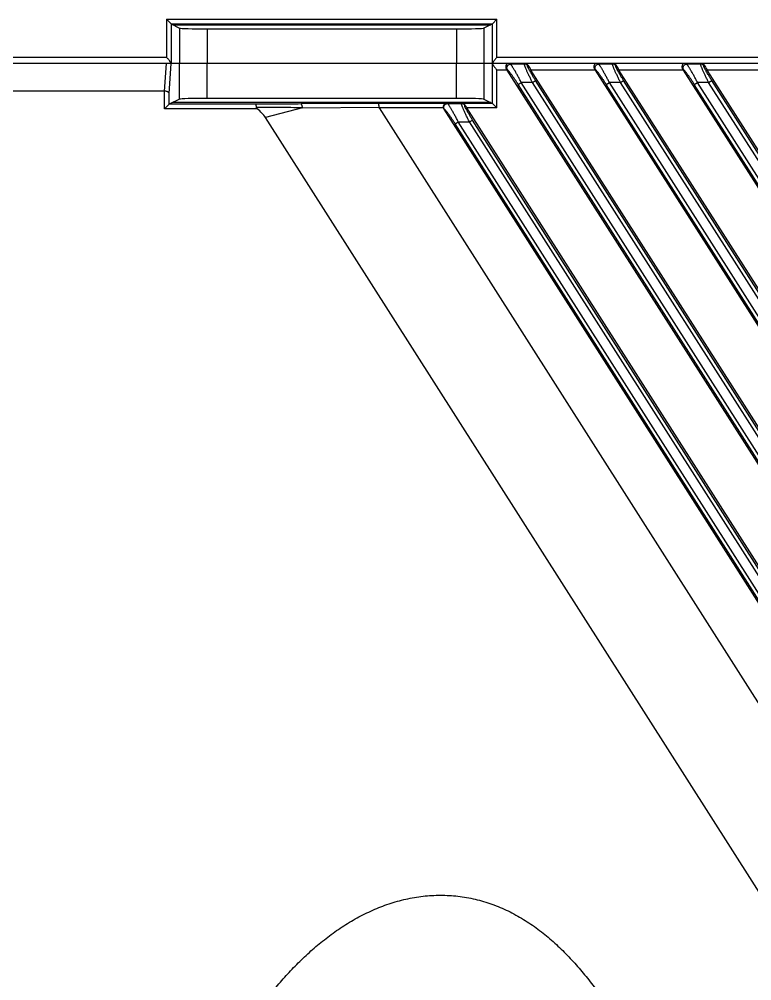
# Model space of a CAD drawing. Header units: millimetres. Extents: x 562 to 17351, y 2396 to 6995.
# Drawn here: x 14905.2 to 14985.1, y 4781.3 to 4886.1 of the extents above; entities that cross this region are included whole.
import ezdxf

# ---------------------------------------------------------------- set-up
doc = ezdxf.new("R2010")
doc.units = ezdxf.units.MM

# ---------------------------------------------------------------- blocks, each defined once
blk = doc.blocks.new('DTGCNV')
at = {"color": 7, "linetype": 'Continuous'}
for p, q in [((13316.62, 5010.2), (12716.62, 5010.2)), ((13098.88, 5007.2), (13099.09, 5010.2)), ((13099.39, 5006.95), (13099.62, 5010.2)), ((13100.53, 5006.33), (13100.53, 5010.2)), ((13103.53, 5006.4), (13103.53, 5010.2)), ((13130.71, 5006.4), (13130.71, 5010.2)), ((13133.71, 5010.2), (13133.71, 5006.33)), ((13134.63, 5005.86), (13134.63, 5010.16)), ((13135.13, 5005.36), (13135.13, 5009.5)), ((13136.22, 5009.5), (13135.13, 5009.5)), ((13136.27, 5009.53), (13136.16, 5009.59)), ((13136.22, 5009.5), (13315.88, 4727.48)), ((13136.6, 5010.14), (13136.5, 5010.2)), ((13138.13, 5010.14), (13136.6, 5010.14)), ((13138.13, 5010.14), (13138.16, 5010.2)), ((13138.51, 5010.03), (13138.46, 5009.95)), ((13145.82, 5009.5), (13138.83, 5009.5)), ((13315.92, 4731.52), (13138.83, 5009.5)), ((13145.87, 5009.53), (13145.76, 5009.59)), ((13145.82, 5009.5), (13315.88, 4742.55)), ((13146.21, 5010.14), (13146.1, 5010.2)), ((13147.73, 5010.14), (13146.21, 5010.14)), ((13147.73, 5010.14), (13147.76, 5010.2)), ((13148.11, 5010.03), (13148.07, 5009.95)), ((13155.43, 5009.5), (13148.43, 5009.5)), ((13315.92, 4746.59), (13148.43, 5009.5)), ((13155.48, 5009.53), (13155.37, 5009.59)), ((13155.43, 5009.5), (13315.88, 4757.63)), ((13155.81, 5010.14), (13155.71, 5010.2)), ((13157.34, 5010.14), (13155.81, 5010.14)), ((13157.34, 5010.14), (13157.37, 5010.2)), ((13157.72, 5010.03), (13157.67, 5009.95)), ((13165.03, 5009.5), (13158.03, 5009.5)), ((13311.78, 4768.16), (13158.03, 5009.5)), ((13138.99, 5008.15), (13139.33, 5008.36)), ((13314.9, 4732.76), (13139.33, 5008.36)), ((13148.6, 5008.15), (13148.93, 5008.36)), ((13314.9, 4747.84), (13148.93, 5008.36)), ((13158.2, 5008.15), (13158.54, 5008.36)), ((13314.9, 4762.91), (13158.54, 5008.36)), ((13137.44, 5007.93), (13137.77, 5008.15)), ((13314.23, 4730.42), (13137.44, 5007.93)), ((13138.99, 5008.15), (13137.77, 5008.15)), ((13314.57, 4730.63), (13137.77, 5008.15)), ((13314.57, 4732.55), (13138.99, 5008.15)), ((13147.04, 5007.93), (13147.38, 5008.15)), ((13314.23, 4745.49), (13147.04, 5007.93)), ((13148.6, 5008.15), (13147.38, 5008.15)), ((13314.57, 4745.71), (13147.38, 5008.15)), ((13314.57, 4747.62), (13148.6, 5008.15)), ((13156.64, 5007.93), (13156.98, 5008.15)), ((13314.23, 4760.57), (13156.64, 5007.93)), ((13158.2, 5008.15), (13156.98, 5008.15)), ((13314.57, 4760.78), (13156.98, 5008.15)), ((13314.57, 4762.7), (13158.2, 5008.15)), ((13098.88, 5007.2), (13079.85, 5007.2)), ((13098.89, 5005.26), (13098.89, 5007.2)), ((13099.39, 5005.76), (13099.39, 5006.95)), ((13100.53, 5006.33), (13099.39, 5005.76)), ((13130.71, 5006.4), (13103.53, 5006.4)), ((13133.71, 5006.33), (13134.63, 5005.86)), ((13099.39, 5005.76), (13098.89, 5005.26)), ((13109, 5005.26), (13098.89, 5005.26)), ((13108.82, 5005.76), (13099.39, 5005.76)), ((13134.46, 5005.95), (13099.78, 5005.95)), ((13113.92, 5005.39), (13109.91, 5004.31)), ((13122.17, 5005.86), (13113.78, 5005.8)), ((13113.92, 5005.39), (13122.24, 5005.45)), ((13129.61, 5005.86), (13122.17, 5005.86)), ((13129.27, 5005.36), (13122.27, 5005.36)), ((13122.27, 5005.36), (13314.22, 4704.06)), ((13129.4, 5005.22), (13129.33, 5005.24)), ((13129.33, 5005.24), (13315.88, 4712.4)), ((13129.61, 5005.86), (13129.73, 5005.84)), ((13129.73, 5005.84), (13131.28, 5005.84)), ((13131.28, 5005.84), (13131.37, 5005.86)), ((13134.63, 5005.86), (13131.37, 5005.86)), ((13131.67, 5005.67), (13131.61, 5005.65)), ((13135.13, 5005.36), (13131.86, 5005.36)), ((13315.92, 4716.44), (13131.86, 5005.36)), ((13135.13, 5005.36), (13134.63, 5005.86)), ((13298.05, 4708.98), (13109.91, 5004.31)), ((13130.58, 5003.62), (13130.91, 5003.84)), ((13314.23, 4715.34), (13130.58, 5003.62)), ((13130.91, 5003.84), (13132.13, 5003.84)), ((13314.57, 4715.56), (13130.91, 5003.84)), ((13132.13, 5003.84), (13132.47, 5004.05)), ((13314.57, 4717.47), (13132.13, 5003.84)), ((13314.9, 4717.69), (13132.47, 5004.05)), ((13099.1, 4677.53), (13135.13, 4677.53)), ((13099.1, 4677.53), (13099.6, 4677.03)), ((13099.1, 4677.53), (13099.1, 4673.4)), ((13134.63, 4677.03), (13135.13, 4677.53)), ((13135.13, 4673.4), (13135.13, 4677.53)), ((13099.6, 4677.03), (13134.63, 4677.03)), ((13099.6, 4677.03), (13100.53, 4676.57)), ((13099.6, 4677.03), (13099.6, 4672.73)), ((13099.78, 4676.94), (13134.46, 4676.94)), ((13100.53, 4676.57), (13100.53, 4672.7)), ((13103.53, 4676.49), (13130.71, 4676.49)), ((13103.53, 4676.49), (13103.53, 4672.7)), ((13130.71, 4676.49), (13130.71, 4672.7)), ((13134.63, 4677.03), (13133.71, 4676.57)), ((13133.71, 4676.57), (13133.71, 4672.7)), ((13134.63, 4672.73), (13134.63, 4677.03)), ((12970.76, 4673.4), (13099.1, 4673.4)), ((13135.13, 4673.4), (13179.14, 4673.4)), ((13316.62, 4672.7), (12717.12, 4672.7))]:
    blk.add_line(p, q, dxfattribs=at)
for centre, radius, start, end in [((13138.13, 5009.74), 0.402, 32.7568, 89.7432), ((13147.73, 5009.74), 0.402, 32.7568, 89.7432), ((13157.33, 5009.74), 0.402, 32.7568, 89.7432), ((13131.28, 5005.44), 0.399, 32.3207, 89.8089)]:
    blk.add_arc(centre, radius, start, end, dxfattribs=at)
for centre, major_axis, ratio, start_param, end_param in [((13134.62, 5009.5), (0, 0.7), 0.052408, -0.329, 0), ((13136.14, 5009.5), (-0.449, 0.699), 0.073624, -1.618026, -1.492115), ((13138.9, 5009.5), (-0.449, 0.699), 0.073624, 0.647746, 1.523567), ((13145.75, 5009.5), (-0.449, 0.699), 0.073624, -1.618026, -1.492115), ((13148.5, 5009.5), (-0.449, 0.699), 0.073624, 0.647746, 1.523567), ((13155.35, 5009.5), (-0.449, 0.699), 0.073624, -1.618026, -1.492115), ((13158.11, 5009.5), (-0.449, 0.699), 0.073624, 0.647746, 1.523567), ((13098.87, 5006.57), (0.044, 0.624), 0.799298, 0.034841, 0.055795), ((13103.53, 5006.32), (3, 0), 0.026186, 1.570796, 3.089233), ((13130.71, 5006.32), (3, 0), 0.026186, 0.05236, 1.570796), ((13099.39, 5005.26), (0, 0.5), 0.052408, 0.02618, 0.05236), ((13086.68, 4997.2), (-23.56, -6.35), 0.327795, -3.039123, -2.892178), ((13123.91, 5005.36), (1.66, -0.1), 0.294337, -3.113547, -2.930038), ((13129.67, 5005.45), (0.394, -0.086), 0.992492, -2.706869, -2.364001), ((13131.91, 5005.36), (-0.321, 0.499), 0.073624, 0.868345, 1.523567), ((13134.63, 5005.36), (0, 0.5), 0.052408, -0.05236, -0.02618), ((13099.6, 4677.53), (0, 0.5), 0.052408, -3.193953, -3.167773), ((13103.53, 4676.57), (3, 0), 0.026186, -3.089233, -1.570796), ((13130.71, 4676.57), (3, 0), 0.026186, -1.570796, -0.05236), ((13134.63, 4677.53), (0, 0.5), 0.052408, -3.115413, -3.089233), ((13099.61, 4673.4), (0, 0.7), 0.052408, -3.470593, -3.141593), ((13134.62, 4673.4), (0, 0.7), 0.052408, -3.141593, -2.812592)]:
    blk.add_ellipse(centre, major_axis=major_axis, ratio=ratio, start_param=start_param, end_param=end_param, dxfattribs=at)
for points, knots in [([(13134.63, 5010.16), (13134.63, 5010.16), (13134.64, 5010.15), (13134.64, 5010.14), (13134.65, 5010.12), (13134.66, 5010.1), (13134.67, 5010.08), (13134.7, 5010.04), (13134.72, 5010), (13134.76, 5009.95), (13134.82, 5009.87), (13134.89, 5009.78), (13134.97, 5009.69), (13135.05, 5009.59), (13135.11, 5009.53), (13135.13, 5009.5)], [0, 0, 0, 0, 0.013463, 0.028958, 0.046471, 0.065932, 0.110248, 0.160922, 0.216933, 0.277361, 0.408429, 0.549248, 0.696374, 0.84732, 1, 1, 1, 1]), ([(13136.17, 5010.2), (13136.17, 5010.2), (13136.18, 5010.2), (13136.18, 5010.2), (13136.19, 5010.19), (13136.19, 5010.19), (13136.19, 5010.19), (13136.19, 5010.19), (13136.19, 5010.18), (13136.19, 5010.18), (13136.19, 5010.17), (13136.18, 5010.16), (13136.18, 5010.15), (13136.17, 5010.14), (13136.16, 5010.13), (13136.15, 5010.11), (13136.14, 5010.09), (13136.13, 5010.06), (13136.11, 5010.02), (13136.1, 5009.98), (13136.09, 5009.93), (13136.08, 5009.87), (13136.08, 5009.82), (13136.09, 5009.76), (13136.11, 5009.7), (13136.13, 5009.64), (13136.15, 5009.6), (13136.16, 5009.59)], [0, 0, 0, 0, 0.012577, 0.017811, 0.022415, 0.026524, 0.030371, 0.038422, 0.043171, 0.048577, 0.06156, 0.077442, 0.095999, 0.116978, 0.140127, 0.165209, 0.192065, 0.250601, 0.315018, 0.384942, 0.460136, 0.540384, 0.625394, 0.714676, 0.807485, 0.902935, 1, 1, 1, 1]), ([(13136.27, 5009.53), (13136.25, 5009.56), (13136.22, 5009.62), (13136.21, 5009.73), (13136.22, 5009.83), (13136.26, 5009.93), (13136.32, 5010.02), (13136.4, 5010.08), (13136.5, 5010.13), (13136.57, 5010.14), (13136.6, 5010.14)], [0, 0, 0, 0, 0.124309, 0.249137, 0.374435, 0.5, 0.625565, 0.750863, 0.875691, 1, 1, 1, 1]), ([(13137.44, 5007.93), (13137.38, 5008.03), (13137.26, 5008.21), (13137.08, 5008.48), (13136.93, 5008.69), (13136.82, 5008.86), (13136.74, 5008.97), (13136.66, 5009.08), (13136.58, 5009.17), (13136.51, 5009.26), (13136.45, 5009.34), (13136.4, 5009.4), (13136.37, 5009.44), (13136.34, 5009.46), (13136.32, 5009.49), (13136.3, 5009.5), (13136.28, 5009.52), (13136.27, 5009.52), (13136.27, 5009.53)], [0, 0, 0, 0, 0.1676, 0.331584, 0.488296, 0.562693, 0.633727, 0.700799, 0.763258, 0.8204, 0.871473, 0.915693, 0.93499, 0.952285, 0.967494, 0.980544, 0.991384, 1, 1, 1, 1]), ([(13137.77, 5008.15), (13137.71, 5008.26), (13137.59, 5008.5), (13137.41, 5008.84), (13137.26, 5009.11), (13137.14, 5009.32), (13137.06, 5009.46), (13136.98, 5009.59), (13136.91, 5009.71), (13136.84, 5009.82), (13136.78, 5009.92), (13136.73, 5009.99), (13136.7, 5010.03), (13136.68, 5010.06), (13136.65, 5010.09), (13136.64, 5010.11), (13136.62, 5010.13), (13136.61, 5010.13), (13136.6, 5010.14)], [0, 0, 0, 0, 0.172457, 0.340604, 0.500133, 0.575264, 0.646516, 0.713267, 0.77487, 0.830657, 0.879953, 0.922093, 0.940283, 0.956456, 0.970552, 0.982522, 0.992336, 1, 1, 1, 1]), ([(13138.99, 5008.15), (13138.93, 5008.26), (13138.82, 5008.49), (13138.68, 5008.78), (13138.57, 5009), (13138.5, 5009.16), (13138.43, 5009.31), (13138.37, 5009.45), (13138.31, 5009.59), (13138.26, 5009.71), (13138.21, 5009.82), (13138.18, 5009.92), (13138.15, 5009.99), (13138.14, 5010.04), (13138.13, 5010.06), (13138.13, 5010.09), (13138.13, 5010.11), (13138.13, 5010.12), (13138.13, 5010.13), (13138.13, 5010.14), (13138.13, 5010.14)], [0, 0, 0, 0, 0.17863, 0.352747, 0.436605, 0.51745, 0.594578, 0.667244, 0.734677, 0.796087, 0.850691, 0.897742, 0.936571, 0.952732, 0.966652, 0.978305, 0.98769, 0.994858, 0.997662, 1, 1, 1, 1]), ([(13138.51, 5010.03), (13138.5, 5010.05), (13138.49, 5010.07), (13138.47, 5010.1), (13138.45, 5010.13), (13138.44, 5010.14), (13138.43, 5010.15), (13138.42, 5010.16), (13138.41, 5010.17), (13138.41, 5010.18), (13138.4, 5010.18), (13138.4, 5010.19), (13138.4, 5010.19), (13138.4, 5010.19), (13138.4, 5010.2), (13138.4, 5010.2), (13138.4, 5010.2), (13138.41, 5010.2), (13138.41, 5010.2)], [0, 0, 0, 0, 0.204317, 0.392896, 0.563403, 0.640806, 0.712092, 0.776327, 0.832529, 0.879525, 0.916233, 0.930591, 0.942394, 0.959733, 0.967501, 0.976309, 0.987004, 1, 1, 1, 1]), ([(13139.33, 5008.36), (13139.27, 5008.45), (13139.16, 5008.63), (13139, 5008.89), (13138.87, 5009.11), (13138.78, 5009.27), (13138.71, 5009.39), (13138.65, 5009.5), (13138.6, 5009.6), (13138.55, 5009.69), (13138.52, 5009.76), (13138.5, 5009.81), (13138.49, 5009.84), (13138.48, 5009.87), (13138.47, 5009.89), (13138.46, 5009.91), (13138.46, 5009.93), (13138.46, 5009.94), (13138.46, 5009.95), (13138.46, 5009.95), (13138.46, 5009.95)], [0, 0, 0, 0, 0.175673, 0.347519, 0.511196, 0.588381, 0.661487, 0.7297, 0.792145, 0.847915, 0.896102, 0.917087, 0.935869, 0.952372, 0.966531, 0.978313, 0.987727, 0.991571, 0.994868, 1, 1, 1, 1]), ([(13145.78, 5010.2), (13145.78, 5010.2), (13145.78, 5010.2), (13145.79, 5010.2), (13145.79, 5010.19), (13145.79, 5010.19), (13145.79, 5010.19), (13145.8, 5010.19), (13145.79, 5010.18), (13145.79, 5010.18), (13145.79, 5010.17), (13145.79, 5010.16), (13145.78, 5010.15), (13145.77, 5010.14), (13145.77, 5010.13), (13145.76, 5010.11), (13145.75, 5010.09), (13145.73, 5010.06), (13145.72, 5010.02), (13145.7, 5009.98), (13145.69, 5009.93), (13145.69, 5009.87), (13145.69, 5009.82), (13145.7, 5009.76), (13145.71, 5009.7), (13145.73, 5009.64), (13145.75, 5009.6), (13145.76, 5009.59)], [0, 0, 0, 0, 0.012577, 0.017811, 0.022415, 0.026524, 0.030371, 0.038422, 0.043171, 0.048577, 0.06156, 0.077442, 0.095999, 0.116978, 0.140127, 0.165209, 0.192065, 0.250601, 0.315018, 0.384942, 0.460136, 0.540384, 0.625394, 0.714676, 0.807485, 0.902935, 1, 1, 1, 1]), ([(13145.87, 5009.53), (13145.85, 5009.56), (13145.83, 5009.62), (13145.81, 5009.73), (13145.82, 5009.83), (13145.86, 5009.93), (13145.92, 5010.02), (13146.01, 5010.08), (13146.1, 5010.13), (13146.17, 5010.14), (13146.21, 5010.14)], [0, 0, 0, 0, 0.124309, 0.249137, 0.374435, 0.5, 0.625565, 0.750863, 0.875691, 1, 1, 1, 1]), ([(13147.04, 5007.93), (13146.98, 5008.03), (13146.86, 5008.21), (13146.68, 5008.48), (13146.54, 5008.69), (13146.42, 5008.86), (13146.34, 5008.97), (13146.26, 5009.08), (13146.19, 5009.17), (13146.12, 5009.26), (13146.05, 5009.34), (13146.01, 5009.4), (13145.97, 5009.44), (13145.95, 5009.46), (13145.92, 5009.49), (13145.91, 5009.5), (13145.89, 5009.52), (13145.88, 5009.52), (13145.87, 5009.53)], [0, 0, 0, 0, 0.1676, 0.331584, 0.488296, 0.562693, 0.633727, 0.700799, 0.763258, 0.8204, 0.871473, 0.915693, 0.93499, 0.952285, 0.967494, 0.980544, 0.991384, 1, 1, 1, 1]), ([(13147.38, 5008.15), (13147.32, 5008.26), (13147.19, 5008.5), (13147.01, 5008.84), (13146.86, 5009.11), (13146.75, 5009.32), (13146.67, 5009.46), (13146.59, 5009.59), (13146.51, 5009.71), (13146.45, 5009.82), (13146.38, 5009.92), (13146.34, 5009.99), (13146.3, 5010.03), (13146.28, 5010.06), (13146.26, 5010.09), (13146.24, 5010.11), (13146.22, 5010.13), (13146.21, 5010.13), (13146.21, 5010.14)], [0, 0, 0, 0, 0.172457, 0.340604, 0.500133, 0.575264, 0.646516, 0.713267, 0.77487, 0.830657, 0.879953, 0.922093, 0.940283, 0.956456, 0.970552, 0.982522, 0.992336, 1, 1, 1, 1]), ([(13148.6, 5008.15), (13148.54, 5008.26), (13148.42, 5008.49), (13148.28, 5008.78), (13148.18, 5009), (13148.1, 5009.16), (13148.03, 5009.31), (13147.97, 5009.45), (13147.91, 5009.59), (13147.86, 5009.71), (13147.82, 5009.82), (13147.78, 5009.92), (13147.76, 5009.99), (13147.74, 5010.04), (13147.74, 5010.06), (13147.73, 5010.09), (13147.73, 5010.11), (13147.73, 5010.12), (13147.73, 5010.13), (13147.73, 5010.14), (13147.73, 5010.14)], [0, 0, 0, 0, 0.17863, 0.352747, 0.436605, 0.51745, 0.594578, 0.667244, 0.734677, 0.796087, 0.850691, 0.897742, 0.936571, 0.952732, 0.966652, 0.978305, 0.98769, 0.994858, 0.997662, 1, 1, 1, 1]), ([(13148.11, 5010.03), (13148.11, 5010.05), (13148.09, 5010.07), (13148.07, 5010.1), (13148.05, 5010.13), (13148.04, 5010.14), (13148.03, 5010.15), (13148.02, 5010.16), (13148.02, 5010.17), (13148.01, 5010.18), (13148.01, 5010.18), (13148, 5010.19), (13148, 5010.19), (13148, 5010.19), (13148, 5010.2), (13148.01, 5010.2), (13148.01, 5010.2), (13148.01, 5010.2), (13148.01, 5010.2)], [0, 0, 0, 0, 0.204317, 0.392896, 0.563403, 0.640806, 0.712092, 0.776327, 0.832529, 0.879525, 0.916233, 0.930591, 0.942394, 0.959733, 0.967501, 0.976309, 0.987004, 1, 1, 1, 1]), ([(13148.93, 5008.36), (13148.88, 5008.45), (13148.76, 5008.63), (13148.6, 5008.89), (13148.47, 5009.11), (13148.38, 5009.27), (13148.31, 5009.39), (13148.26, 5009.5), (13148.2, 5009.6), (13148.16, 5009.69), (13148.13, 5009.76), (13148.11, 5009.81), (13148.09, 5009.84), (13148.08, 5009.87), (13148.07, 5009.89), (13148.07, 5009.91), (13148.07, 5009.93), (13148.07, 5009.94), (13148.07, 5009.95), (13148.07, 5009.95), (13148.07, 5009.95)], [0, 0, 0, 0, 0.175673, 0.347519, 0.511196, 0.588381, 0.661487, 0.7297, 0.792145, 0.847915, 0.896102, 0.917087, 0.935869, 0.952372, 0.966531, 0.978313, 0.987727, 0.991571, 0.994868, 1, 1, 1, 1]), ([(13155.38, 5010.2), (13155.38, 5010.2), (13155.39, 5010.2), (13155.39, 5010.2), (13155.39, 5010.19), (13155.4, 5010.19), (13155.4, 5010.19), (13155.4, 5010.19), (13155.4, 5010.18), (13155.4, 5010.18), (13155.4, 5010.17), (13155.39, 5010.16), (13155.38, 5010.15), (13155.38, 5010.14), (13155.37, 5010.13), (13155.36, 5010.11), (13155.35, 5010.09), (13155.34, 5010.06), (13155.32, 5010.02), (13155.31, 5009.98), (13155.3, 5009.93), (13155.29, 5009.87), (13155.29, 5009.82), (13155.3, 5009.76), (13155.31, 5009.7), (13155.34, 5009.64), (13155.36, 5009.6), (13155.37, 5009.59)], [0, 0, 0, 0, 0.012577, 0.017811, 0.022415, 0.026524, 0.030371, 0.038422, 0.043171, 0.048577, 0.06156, 0.077442, 0.095999, 0.116978, 0.140127, 0.165209, 0.192065, 0.250601, 0.315018, 0.384942, 0.460136, 0.540384, 0.625394, 0.714676, 0.807485, 0.902935, 1, 1, 1, 1]), ([(13155.48, 5009.53), (13155.46, 5009.56), (13155.43, 5009.62), (13155.41, 5009.73), (13155.43, 5009.83), (13155.46, 5009.93), (13155.53, 5010.02), (13155.61, 5010.08), (13155.71, 5010.13), (13155.78, 5010.14), (13155.81, 5010.14)], [0, 0, 0, 0, 0.124309, 0.249137, 0.374435, 0.5, 0.625565, 0.750863, 0.875691, 1, 1, 1, 1]), ([(13156.64, 5007.93), (13156.58, 5008.03), (13156.47, 5008.21), (13156.29, 5008.48), (13156.14, 5008.69), (13156.03, 5008.86), (13155.94, 5008.97), (13155.86, 5009.08), (13155.79, 5009.17), (13155.72, 5009.26), (13155.66, 5009.34), (13155.61, 5009.4), (13155.57, 5009.44), (13155.55, 5009.46), (13155.53, 5009.49), (13155.51, 5009.5), (13155.49, 5009.52), (13155.48, 5009.52), (13155.48, 5009.53)], [0, 0, 0, 0, 0.1676, 0.331584, 0.488296, 0.562693, 0.633727, 0.700799, 0.763258, 0.8204, 0.871473, 0.915693, 0.93499, 0.952285, 0.967494, 0.980544, 0.991384, 1, 1, 1, 1]), ([(13156.98, 5008.15), (13156.92, 5008.26), (13156.8, 5008.5), (13156.62, 5008.84), (13156.47, 5009.11), (13156.35, 5009.32), (13156.27, 5009.46), (13156.19, 5009.59), (13156.12, 5009.71), (13156.05, 5009.82), (13155.99, 5009.92), (13155.94, 5009.99), (13155.91, 5010.03), (13155.88, 5010.06), (13155.86, 5010.09), (13155.84, 5010.11), (13155.83, 5010.13), (13155.82, 5010.13), (13155.81, 5010.14)], [0, 0, 0, 0, 0.172457, 0.340604, 0.500133, 0.575264, 0.646516, 0.713267, 0.77487, 0.830657, 0.879953, 0.922093, 0.940283, 0.956456, 0.970552, 0.982522, 0.992336, 1, 1, 1, 1]), ([(13158.2, 5008.15), (13158.14, 5008.26), (13158.03, 5008.49), (13157.89, 5008.78), (13157.78, 5009), (13157.71, 5009.16), (13157.64, 5009.31), (13157.57, 5009.45), (13157.52, 5009.59), (13157.47, 5009.71), (13157.42, 5009.82), (13157.39, 5009.92), (13157.36, 5009.99), (13157.35, 5010.04), (13157.34, 5010.06), (13157.34, 5010.09), (13157.33, 5010.11), (13157.33, 5010.12), (13157.33, 5010.13), (13157.34, 5010.14), (13157.34, 5010.14)], [0, 0, 0, 0, 0.17863, 0.352747, 0.436605, 0.51745, 0.594578, 0.667244, 0.734677, 0.796087, 0.850691, 0.897742, 0.936571, 0.952732, 0.966652, 0.978305, 0.98769, 0.994858, 0.997662, 1, 1, 1, 1]), ([(13157.72, 5010.03), (13157.71, 5010.05), (13157.7, 5010.07), (13157.68, 5010.1), (13157.66, 5010.13), (13157.64, 5010.14), (13157.64, 5010.15), (13157.63, 5010.16), (13157.62, 5010.17), (13157.61, 5010.18), (13157.61, 5010.18), (13157.61, 5010.19), (13157.61, 5010.19), (13157.61, 5010.19), (13157.61, 5010.2), (13157.61, 5010.2), (13157.61, 5010.2), (13157.61, 5010.2), (13157.61, 5010.2)], [0, 0, 0, 0, 0.204316, 0.392897, 0.563407, 0.640809, 0.712098, 0.776334, 0.832531, 0.879528, 0.916238, 0.930594, 0.942393, 0.959731, 0.967497, 0.976306, 0.987002, 1, 1, 1, 1]), ([(13158.54, 5008.36), (13158.48, 5008.45), (13158.37, 5008.63), (13158.21, 5008.89), (13158.08, 5009.11), (13157.98, 5009.27), (13157.92, 5009.39), (13157.86, 5009.5), (13157.81, 5009.6), (13157.76, 5009.69), (13157.73, 5009.76), (13157.71, 5009.81), (13157.7, 5009.84), (13157.69, 5009.87), (13157.68, 5009.89), (13157.67, 5009.91), (13157.67, 5009.93), (13157.67, 5009.94), (13157.67, 5009.95), (13157.67, 5009.95), (13157.67, 5009.95)], [0, 0, 0, 0, 0.175673, 0.347519, 0.511196, 0.588381, 0.661487, 0.7297, 0.792145, 0.847915, 0.896102, 0.917087, 0.935869, 0.952372, 0.966531, 0.978313, 0.987727, 0.991571, 0.994868, 1, 1, 1, 1]), ([(13099.39, 5006.95), (13099.39, 5006.95), (13099.39, 5006.97), (13099.38, 5006.99), (13099.37, 5007.02), (13099.35, 5007.05), (13099.31, 5007.08), (13099.25, 5007.12), (13099.17, 5007.15), (13099.09, 5007.17), (13098.99, 5007.19), (13098.93, 5007.2), (13098.89, 5007.2)], [0, 0, 0, 0, 0.038468, 0.078574, 0.121071, 0.166595, 0.268413, 0.386471, 0.521096, 0.670798, 0.832163, 1, 1, 1, 1]), ([(13113.78, 5005.8), (13113.37, 5005.79), (13111.71, 5005.78), (13110.06, 5005.77), (13108.82, 5005.76)], [0, 0, 0, 0, 0.248822, 1, 1, 1, 1]), ([(13108.82, 5005.76), (13108.82, 5005.76), (13108.82, 5005.76), (13108.82, 5005.75), (13108.83, 5005.75), (13108.83, 5005.74), (13108.84, 5005.73), (13108.84, 5005.72), (13108.84, 5005.7), (13108.85, 5005.68), (13108.85, 5005.66), (13108.86, 5005.61), (13108.87, 5005.56), (13108.87, 5005.5), (13108.88, 5005.45), (13108.88, 5005.43)], [0, 0, 0, 0, 0.015683, 0.025263, 0.036303, 0.06326, 0.09717, 0.138213, 0.186375, 0.241514, 0.303428, 0.446408, 0.612537, 0.798411, 1, 1, 1, 1]), ([(13113.92, 5005.39), (13113.5, 5005.39), (13111.82, 5005.4), (13110.14, 5005.42), (13108.88, 5005.43)], [0, 0, 0, 0, 0.248754, 1, 1, 1, 1]), ([(13108.88, 5005.43), (13108.88, 5005.42), (13108.88, 5005.4), (13108.89, 5005.38), (13108.9, 5005.36), (13108.92, 5005.33), (13108.96, 5005.29), (13108.99, 5005.27), (13109, 5005.26)], [0, 0, 0, 0, 0.120488, 0.243385, 0.367992, 0.493671, 0.746434, 1, 1, 1, 1]), ([(13113.92, 5005.39), (13113.92, 5005.41), (13113.92, 5005.47), (13113.9, 5005.54), (13113.89, 5005.61), (13113.87, 5005.67), (13113.86, 5005.7), (13113.85, 5005.72), (13113.84, 5005.74), (13113.83, 5005.76), (13113.82, 5005.78), (13113.8, 5005.79), (13113.79, 5005.79), (13113.78, 5005.79), (13113.78, 5005.8)], [0, 0, 0, 0, 0.181895, 0.353814, 0.511354, 0.650824, 0.712868, 0.769421, 0.820355, 0.865671, 0.905581, 0.940591, 0.971598, 1, 1, 1, 1]), ([(13122.17, 5005.86), (13122.17, 5005.86), (13122.18, 5005.86), (13122.18, 5005.86), (13122.18, 5005.85), (13122.19, 5005.84), (13122.2, 5005.83), (13122.2, 5005.81), (13122.21, 5005.79), (13122.21, 5005.77), (13122.22, 5005.73), (13122.23, 5005.68), (13122.24, 5005.61), (13122.24, 5005.54), (13122.24, 5005.48), (13122.24, 5005.45)], [0, 0, 0, 0, 0.016551, 0.026538, 0.037992, 0.065827, 0.100718, 0.142844, 0.192139, 0.248419, 0.311386, 0.455854, 0.62189, 0.804989, 1, 1, 1, 1]), ([(13129.61, 5005.86), (13129.58, 5005.86), (13129.54, 5005.86), (13129.47, 5005.83), (13129.41, 5005.79), (13129.36, 5005.74), (13129.33, 5005.7), (13129.3, 5005.65), (13129.27, 5005.57), (13129.26, 5005.47), (13129.27, 5005.4), (13129.27, 5005.36)], [0, 0, 0, 0, 0.098793, 0.200838, 0.308654, 0.424788, 0.486837, 0.551839, 0.69107, 0.841979, 1, 1, 1, 1]), ([(13129.4, 5005.22), (13129.38, 5005.25), (13129.35, 5005.32), (13129.33, 5005.42), (13129.34, 5005.53), (13129.38, 5005.63), (13129.44, 5005.72), (13129.53, 5005.78), (13129.63, 5005.83), (13129.7, 5005.84), (13129.73, 5005.84)], [0, 0, 0, 0, 0.124979, 0.250157, 0.375457, 0.500747, 0.625901, 0.750834, 0.875512, 1, 1, 1, 1]), ([(13130.58, 5003.62), (13130.52, 5003.72), (13130.39, 5003.91), (13130.21, 5004.19), (13130.06, 5004.41), (13129.94, 5004.58), (13129.85, 5004.69), (13129.77, 5004.8), (13129.7, 5004.9), (13129.63, 5004.99), (13129.57, 5005.06), (13129.52, 5005.12), (13129.48, 5005.15), (13129.46, 5005.18), (13129.44, 5005.19), (13129.42, 5005.21), (13129.41, 5005.22), (13129.4, 5005.22), (13129.4, 5005.22), (13129.4, 5005.22)], [0, 0, 0, 0, 0.172473, 0.340944, 0.501348, 0.577147, 0.649196, 0.716815, 0.779264, 0.835746, 0.885411, 0.927388, 0.945231, 0.960846, 0.974154, 0.9851, 0.993677, 0.997107, 1, 1, 1, 1]), ([(13130.91, 5003.84), (13130.85, 5003.96), (13130.73, 5004.2), (13130.57, 5004.5), (13130.44, 5004.73), (13130.35, 5004.89), (13130.26, 5005.05), (13130.18, 5005.19), (13130.1, 5005.32), (13130.03, 5005.45), (13129.96, 5005.55), (13129.9, 5005.65), (13129.85, 5005.71), (13129.82, 5005.76), (13129.79, 5005.78), (13129.78, 5005.8), (13129.76, 5005.82), (13129.75, 5005.83), (13129.74, 5005.83), (13129.74, 5005.83), (13129.73, 5005.84), (13129.73, 5005.84)], [0, 0, 0, 0, 0.177831, 0.350869, 0.4341, 0.514314, 0.59087, 0.663095, 0.73029, 0.791726, 0.846656, 0.89433, 0.934024, 0.950674, 0.965095, 0.977235, 0.987066, 0.991119, 0.994609, 0.997556, 1, 1, 1, 1]), ([(13132.13, 5003.84), (13132.07, 5003.96), (13131.95, 5004.19), (13131.81, 5004.49), (13131.7, 5004.72), (13131.62, 5004.88), (13131.55, 5005.04), (13131.49, 5005.19), (13131.43, 5005.32), (13131.39, 5005.43), (13131.36, 5005.51), (13131.34, 5005.56), (13131.32, 5005.61), (13131.3, 5005.65), (13131.29, 5005.69), (13131.28, 5005.73), (13131.27, 5005.76), (13131.27, 5005.78), (13131.27, 5005.8), (13131.27, 5005.81), (13131.27, 5005.82), (13131.27, 5005.83), (13131.27, 5005.83), (13131.27, 5005.83), (13131.28, 5005.84), (13131.28, 5005.84)], [0, 0, 0, 0, 0.184726, 0.364404, 0.450654, 0.53352, 0.612205, 0.685869, 0.753643, 0.814644, 0.842334, 0.868009, 0.891573, 0.912933, 0.932009, 0.94873, 0.963045, 0.974919, 0.984358, 0.988185, 0.991438, 0.994155, 0.996399, 0.998285, 1, 1, 1, 1]), ([(13131.67, 5005.67), (13131.65, 5005.7), (13131.61, 5005.75), (13131.54, 5005.82), (13131.45, 5005.85), (13131.4, 5005.86), (13131.37, 5005.86)], [0, 0, 0, 0, 0.280934, 0.535713, 0.772708, 1, 1, 1, 1]), ([(13132.47, 5004.05), (13132.41, 5004.14), (13132.29, 5004.33), (13132.15, 5004.56), (13132.05, 5004.74), (13131.97, 5004.87), (13131.9, 5005), (13131.83, 5005.12), (13131.77, 5005.23), (13131.73, 5005.31), (13131.7, 5005.38), (13131.68, 5005.42), (13131.66, 5005.46), (13131.64, 5005.5), (13131.63, 5005.53), (13131.62, 5005.56), (13131.61, 5005.58), (13131.61, 5005.61), (13131.6, 5005.62), (13131.6, 5005.63), (13131.6, 5005.64), (13131.6, 5005.64), (13131.61, 5005.65), (13131.61, 5005.65), (13131.61, 5005.65), (13131.61, 5005.65)], [0, 0, 0, 0, 0.181438, 0.358605, 0.444098, 0.526615, 0.605384, 0.679551, 0.74819, 0.810312, 0.838612, 0.864901, 0.889059, 0.910969, 0.930526, 0.94764, 0.962243, 0.974296, 0.98381, 0.987648, 0.99091, 0.993649, 0.995962, 0.998006, 1, 1, 1, 1]), ([(13104.06, 4899.61), (13104.41, 4900.15), (13105.09, 4901.22), (13106.12, 4902.82), (13107.18, 4904.4), (13108.64, 4906.49), (13110.17, 4908.51), (13111.82, 4910.45), (13113.12, 4911.85), (13114.49, 4913.18), (13115.93, 4914.43), (13117.44, 4915.58), (13119.04, 4916.63), (13120.71, 4917.55), (13122.16, 4918.19), (13123.36, 4918.63), (13124.27, 4918.91), (13125.19, 4919.14), (13126.13, 4919.32), (13127.07, 4919.46), (13128.02, 4919.54), (13128.97, 4919.57), (13129.93, 4919.54), (13130.88, 4919.46), (13131.82, 4919.32), (13132.75, 4919.13), (13133.68, 4918.88), (13134.58, 4918.59), (13135.47, 4918.24), (13136.34, 4917.85), (13137.19, 4917.41), (13138.01, 4916.93), (13139.08, 4916.25), (13140.36, 4915.3), (13141.79, 4914.04), (13142.91, 4912.91), (13143.77, 4911.97), (13144.59, 4911.01), (13145.58, 4909.77), (13146.71, 4908.23), (13147.78, 4906.65), (13148.83, 4905.06), (13149.51, 4903.99), (13149.85, 4903.45)], [0, 0, 0, 0, 0.031249, 0.062498, 0.093748, 0.124998, 0.187492, 0.218743, 0.249994, 0.281244, 0.312494, 0.343743, 0.374991, 0.406237, 0.437482, 0.453109, 0.468735, 0.484362, 0.499988, 0.515614, 0.531241, 0.546867, 0.562493, 0.578119, 0.593746, 0.609372, 0.624998, 0.640624, 0.656251, 0.671877, 0.687503, 0.70313, 0.718756, 0.750003, 0.78125, 0.8125, 0.828126, 0.843753, 0.875003, 0.906253, 0.937502, 0.968751, 1, 1, 1, 1]), ([(13099.6, 4672.73), (13099.6, 4672.74), (13099.6, 4672.75), (13099.6, 4672.76), (13099.59, 4672.77), (13099.58, 4672.79), (13099.56, 4672.82), (13099.54, 4672.85), (13099.51, 4672.89), (13099.47, 4672.95), (13099.42, 4673.02), (13099.34, 4673.11), (13099.27, 4673.2), (13099.19, 4673.3), (13099.13, 4673.36), (13099.1, 4673.4)], [0, 0, 0, 0, 0.013463, 0.028958, 0.046471, 0.065932, 0.110248, 0.160922, 0.216933, 0.277361, 0.408429, 0.549248, 0.696374, 0.84732, 1, 1, 1, 1]), ([(13135.13, 4673.4), (13135.11, 4673.36), (13135.05, 4673.3), (13134.97, 4673.2), (13134.89, 4673.11), (13134.82, 4673.02), (13134.76, 4672.95), (13134.72, 4672.89), (13134.7, 4672.85), (13134.67, 4672.82), (13134.66, 4672.79), (13134.65, 4672.77), (13134.64, 4672.76), (13134.64, 4672.75), (13134.63, 4672.74), (13134.63, 4672.73)], [0, 0, 0, 0, 0.152678, 0.303619, 0.450743, 0.591561, 0.722626, 0.783052, 0.839064, 0.889738, 0.93406, 0.953523, 0.971039, 0.986537, 1, 1, 1, 1])]:
    blk.add_open_spline(points, degree=3, knots=knots, dxfattribs=at)
blk = doc.blocks.new('*U61')
blk.add_blockref('DTGCNV', (-13016.62, -4845.2))
blk = doc.blocks.new('*U62')
at = {"color": 0, "linetype": 'ByBlock', "lineweight": -2, "transparency": 16777216}
for p in [(2400, 1012.5), (2400, 675)]:
    blk.add_blockref('*U61', p, dxfattribs=at)

msp = doc.modelspace()

# ---------------------------------------------------------------- block references
msp.add_blockref('*U62', (12438.816, 4041.217))

doc.saveas('drawing.dxf')
